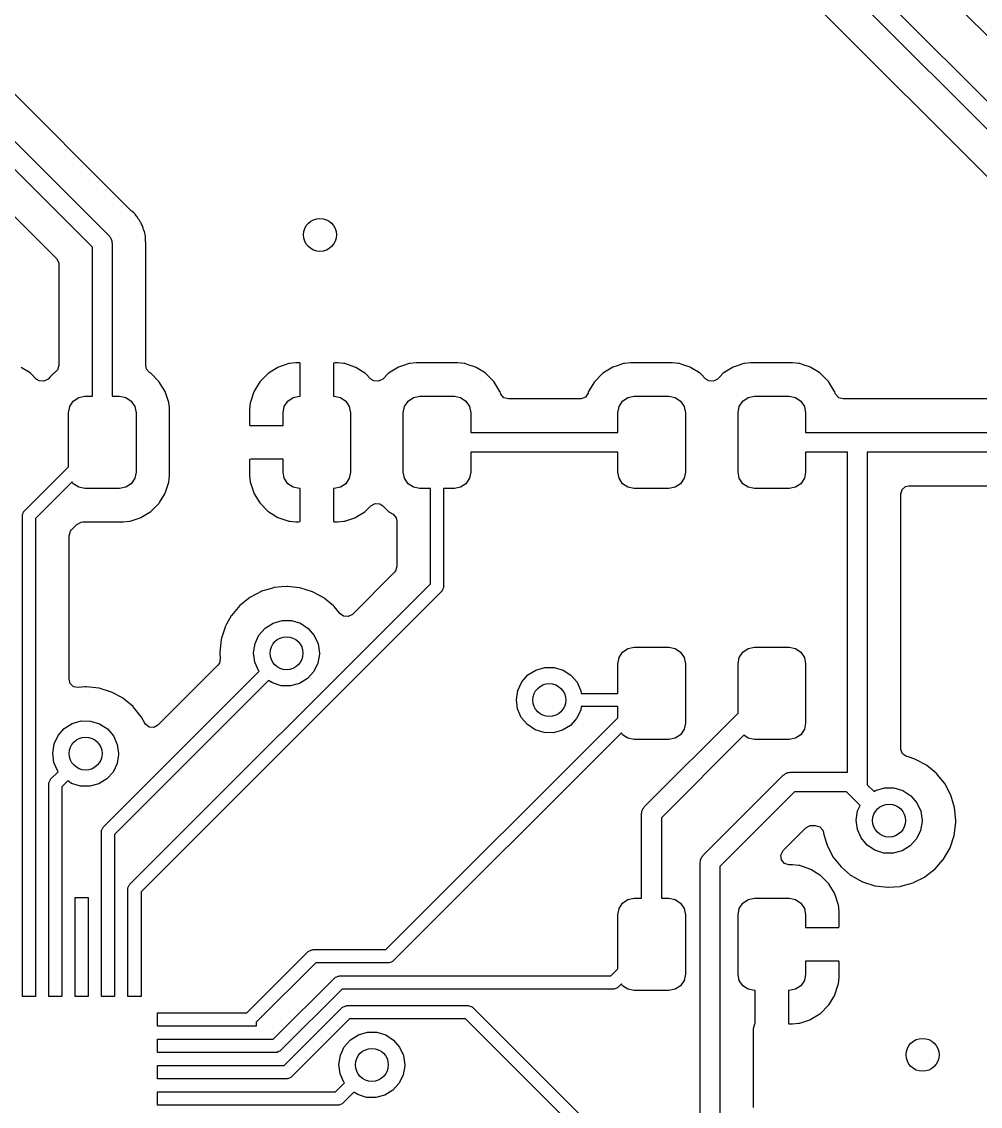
# Model space of a CAD drawing. Extents: x 87 to 209, y -135 to -60.
# Drawn here: x 165.4 to 179.95, y -94.11 to -77.64 of the extents above; entities that cross this region are included whole.
import ezdxf

# ---------------------------------------------------------------- set-up
doc = ezdxf.new("R2010")
doc.units = 0
doc.layers.add('BLACK', color=7, linetype='CONTINUOUS')

msp = doc.modelspace()

# ---------------------------------------------------------------- linework, layer by layer
at = {"layer": 'BLACK', "linetype": 'CONTINUOUS'}
for p, q in [((173.886, -72.6887), (184.408, -83.2111)), ((184.152, -83.3793), (173.63, -72.8569)), ((173.297, -73.2426), (182.698, -82.6439)), ((185.016, -82.8205), (177.389, -75.194)), ((167.062, -80.5121), (164.938, -78.3884)), ((164.52, -78.6899), (166.73, -80.8997)), ((166.472, -81.066), (164.352, -78.946)), ((164.178, -79.4914), (165.927, -81.2398)), ((167.07, -80.5201), (167.062, -80.5121)), ((167.106, -80.5495), (167.07, -80.5201)), ((167.111, -80.556), (167.106, -80.5495)), ((167.119, -80.5669), (167.111, -80.556)), ((167.131, -80.5819), (167.119, -80.5669)), ((167.148, -80.599), (167.131, -80.5819)), ((167.152, -80.6058), (167.148, -80.599)), ((167.174, -80.6426), (167.152, -80.6058)), ((167.152, -80.6058), (167.152, -80.6058)), ((167.181, -80.6525), (167.174, -80.6426)), ((167.204, -80.6841), (167.181, -80.6525)), ((167.207, -80.6915), (167.204, -80.6841)), ((167.21, -80.7001), (167.207, -80.6915)), ((167.207, -80.6915), (167.207, -80.6915)), ((167.219, -80.7179), (167.21, -80.7001)), ((167.233, -80.7422), (167.219, -80.7179)), ((167.243, -80.7768), (167.233, -80.7422)), ((167.249, -80.7974), (167.243, -80.7768)), ((167.253, -80.8087), (167.249, -80.7974)), ((167.262, -80.8315), (167.253, -80.8087)), ((167.265, -80.8388), (167.262, -80.8315)), ((167.262, -80.8315), (167.262, -80.8315)), ((166.73, -80.8997), (166.74, -80.9168)), ((166.74, -80.9168), (166.752, -80.9289)), ((166.752, -80.9289), (166.756, -80.9454)), ((166.756, -80.9454), (166.769, -80.967)), ((166.769, -80.967), (166.769, -80.9919)), ((166.769, -80.9919), (166.772, -81.0039)), ((167.266, -80.8467), (167.265, -80.8388)), ((167.267, -80.8519), (167.266, -80.8467)), ((167.266, -80.8467), (167.266, -80.8467)), ((167.271, -80.8713), (167.267, -80.8519)), ((167.28, -80.902), (167.271, -80.8713)), ((167.285, -81.0683), (167.28, -80.902)), ((166.472, -83.3284), (166.472, -81.066)), ((166.772, -81.0039), (166.772, -83.3284)), ((167.281, -81.1009), (167.282, -81.0839)), ((167.281, -82.8611), (167.281, -81.1009)), ((167.282, -81.0839), (167.283, -81.076)), ((167.282, -81.0839), (167.282, -81.0839)), ((167.283, -81.076), (167.285, -81.0683)), ((165.927, -81.2398), (165.961, -81.3021)), ((165.961, -81.3021), (165.964, -81.3289)), ((165.964, -81.3289), (165.964, -82.8612)), ((165.527, -82.9753), (165.389, -82.8901)), ((165.904, -82.9684), (165.891, -82.9761)), ((165.944, -82.9294), (165.904, -82.9684)), ((165.964, -82.8612), (165.944, -82.9294)), ((167.293, -82.9156), (167.281, -82.8611)), ((167.34, -82.9684), (167.293, -82.9156)), ((167.358, -82.9791), (167.34, -82.9684)), ((169.285, -82.8912), (169.147, -82.9765)), ((169.298, -82.885), (169.285, -82.8912)), ((169.452, -82.8335), (169.298, -82.885)), ((169.465, -82.8307), (169.452, -82.8335)), ((169.561, -82.8207), (169.465, -82.8307)), ((169.568, -82.8204), (169.561, -82.8207)), ((169.61, -82.8204), (169.568, -82.8204)), ((169.617, -82.8221), (169.61, -82.8204)), ((169.619, -82.8233), (169.617, -82.8221)), ((169.623, -82.8385), (169.619, -82.8233)), ((169.623, -83.3284), (169.623, -82.8385)), ((170.133, -82.8263), (170.131, -82.8339)), ((170.131, -82.8339), (170.131, -83.3284)), ((170.134, -82.8249), (170.133, -82.8263)), ((170.149, -82.8204), (170.134, -82.8249)), ((170.187, -82.8204), (170.149, -82.8204)), ((170.193, -82.8207), (170.187, -82.8204)), ((170.288, -82.8304), (170.193, -82.8207)), ((170.301, -82.8333), (170.288, -82.8304)), ((170.455, -82.8844), (170.301, -82.8333)), ((170.468, -82.8906), (170.455, -82.8844)), ((170.606, -82.9756), (170.468, -82.8906)), ((171.116, -82.8868), (170.965, -82.9799)), ((171.179, -82.8656), (171.116, -82.8868)), ((171.277, -82.8331), (171.179, -82.8656)), ((171.283, -82.8309), (171.277, -82.8331)), ((171.277, -82.8331), (171.277, -82.8331)), ((171.29, -82.8302), (171.283, -82.8309)), ((171.386, -82.8202), (171.29, -82.8302)), ((171.29, -82.8302), (171.29, -82.8302)), ((171.389, -82.8199), (171.386, -82.8202)), ((171.386, -82.8202), (171.386, -82.8202)), ((172.015, -82.8199), (171.389, -82.8199)), ((172.07, -82.8255), (172.015, -82.8199)), ((172.113, -82.8299), (172.07, -82.8255)), ((172.119, -82.8306), (172.113, -82.8299)), ((172.113, -82.8299), (172.113, -82.8299)), ((172.126, -82.8328), (172.119, -82.8306)), ((172.176, -82.8494), (172.126, -82.8328)), ((172.126, -82.8328), (172.126, -82.8328)), ((172.287, -82.8863), (172.176, -82.8494)), ((172.294, -82.8901), (172.287, -82.8863)), ((172.432, -82.9753), (172.294, -82.8901)), ((172.294, -82.8901), (172.294, -82.8901)), ((174.371, -82.8868), (174.22, -82.9799)), ((174.434, -82.8656), (174.371, -82.8868)), ((174.532, -82.8331), (174.434, -82.8656)), ((174.538, -82.8309), (174.532, -82.8331)), ((174.532, -82.8331), (174.532, -82.8331)), ((174.545, -82.8302), (174.538, -82.8309)), ((174.641, -82.8202), (174.545, -82.8302)), ((174.545, -82.8302), (174.545, -82.8302)), ((174.644, -82.8199), (174.641, -82.8202)), ((174.641, -82.8202), (174.641, -82.8202)), ((175.27, -82.8199), (174.644, -82.8199)), ((175.325, -82.8255), (175.27, -82.8199)), ((175.368, -82.8299), (175.325, -82.8255)), ((175.374, -82.8306), (175.368, -82.8299)), ((175.368, -82.8299), (175.368, -82.8299)), ((175.381, -82.8328), (175.374, -82.8306)), ((175.431, -82.8494), (175.381, -82.8328)), ((175.381, -82.8328), (175.381, -82.8328)), ((175.542, -82.8863), (175.431, -82.8494)), ((175.549, -82.8901), (175.542, -82.8863)), ((175.687, -82.9753), (175.549, -82.8901)), ((175.549, -82.8901), (175.549, -82.8901)), ((176.196, -82.8868), (176.045, -82.9799)), ((176.259, -82.8656), (176.196, -82.8868)), ((176.357, -82.8331), (176.259, -82.8656)), ((176.363, -82.8309), (176.357, -82.8331)), ((176.357, -82.8331), (176.357, -82.8331)), ((176.37, -82.8302), (176.363, -82.8309)), ((176.466, -82.8202), (176.37, -82.8302)), ((176.37, -82.8302), (176.37, -82.8302)), ((176.469, -82.8199), (176.466, -82.8202)), ((176.466, -82.8202), (176.466, -82.8202)), ((177.095, -82.8199), (176.469, -82.8199)), ((177.15, -82.8255), (177.095, -82.8199)), ((177.193, -82.8299), (177.15, -82.8255)), ((177.199, -82.8306), (177.193, -82.8299)), ((177.193, -82.8299), (177.193, -82.8299)), ((177.206, -82.8328), (177.199, -82.8306)), ((177.256, -82.8494), (177.206, -82.8328)), ((177.206, -82.8328), (177.206, -82.8328)), ((177.367, -82.8863), (177.256, -82.8494)), ((177.374, -82.8901), (177.367, -82.8863)), ((177.512, -82.9753), (177.374, -82.8901)), ((177.374, -82.8901), (177.374, -82.8901)), ((165.533, -82.9791), (165.527, -82.9753)), ((165.538, -82.9843), (165.533, -82.9791)), ((165.621, -83.0667), (165.538, -82.9843)), ((165.666, -83.0956), (165.621, -83.0667)), ((165.737, -83.1006), (165.666, -83.0956)), ((165.799, -83.0665), (165.737, -83.1006)), ((165.831, -83.0347), (165.799, -83.0665)), ((165.885, -82.9799), (165.831, -83.0347)), ((165.891, -82.9761), (165.885, -82.9799)), ((165.891, -82.9761), (165.891, -82.9761)), ((167.483, -83.1041), (167.358, -82.9791)), ((167.576, -83.2545), (167.483, -83.1041)), ((169.012, -83.1116), (168.927, -83.2496)), ((169.021, -83.1002), (169.012, -83.1116)), ((169.135, -82.9855), (169.021, -83.1002)), ((169.147, -82.9765), (169.135, -82.9855)), ((170.618, -82.9847), (170.606, -82.9756)), ((170.7, -83.067), (170.618, -82.9847)), ((170.745, -83.0959), (170.7, -83.067)), ((170.816, -83.1009), (170.745, -83.0959)), ((170.878, -83.0669), (170.816, -83.1009)), ((170.96, -82.9851), (170.878, -83.0669)), ((170.965, -82.9799), (170.96, -82.9851)), ((172.438, -82.9791), (172.432, -82.9753)), ((172.563, -83.1041), (172.438, -82.9791)), ((172.656, -83.2545), (172.563, -83.1041)), ((174.091, -83.1113), (174.008, -83.2466)), ((174.095, -83.1051), (174.091, -83.1113)), ((174.091, -83.1113), (174.091, -83.1113)), ((174.22, -82.9799), (174.095, -83.1051)), ((175.693, -82.9791), (175.687, -82.9753)), ((175.698, -82.9843), (175.693, -82.9791)), ((175.781, -83.0667), (175.698, -82.9843)), ((175.826, -83.0956), (175.781, -83.0667)), ((175.897, -83.1006), (175.826, -83.0956)), ((175.959, -83.0665), (175.897, -83.1006)), ((175.991, -83.0347), (175.959, -83.0665)), ((176.045, -82.9799), (175.991, -83.0347)), ((177.518, -82.9791), (177.512, -82.9753)), ((177.643, -83.1041), (177.518, -82.9791)), ((177.736, -83.2545), (177.643, -83.1041)), ((167.582, -83.2717), (167.576, -83.2545)), ((167.627, -83.4055), (167.582, -83.2717)), ((168.921, -83.2628), (168.869, -83.4171)), ((168.927, -83.2496), (168.921, -83.2628)), ((172.658, -83.2614), (172.656, -83.2545)), ((172.666, -83.2838), (172.658, -83.2614)), ((172.658, -83.2614), (172.658, -83.2614)), ((172.671, -83.2962), (172.666, -83.2838)), ((172.717, -83.3499), (172.671, -83.2962)), ((173.993, -83.2836), (173.953, -83.3419)), ((173.997, -83.2726), (173.993, -83.2836)), ((174.002, -83.2557), (173.997, -83.2726)), ((174.008, -83.2466), (174.002, -83.2557)), ((177.738, -83.2614), (177.736, -83.2545)), ((177.746, -83.2838), (177.738, -83.2614)), ((177.738, -83.2614), (177.738, -83.2614)), ((177.751, -83.2962), (177.746, -83.2838)), ((177.797, -83.3499), (177.751, -83.2962)), ((166.129, -83.4827), (166.183, -83.4016)), ((166.183, -83.4016), (166.264, -83.3474)), ((166.264, -83.3474), (166.36, -83.3284)), ((166.36, -83.3284), (166.472, -83.3284)), ((166.772, -83.3284), (166.885, -83.3284)), ((166.885, -83.3284), (166.98, -83.3474)), ((166.98, -83.3474), (167.061, -83.4016)), ((167.061, -83.4016), (167.116, -83.4827)), ((167.632, -83.4222), (167.627, -83.4055)), ((167.633, -83.4291), (167.632, -83.4222)), ((167.64, -83.4998), (167.633, -83.4291)), ((167.633, -83.4291), (167.633, -83.4291)), ((168.867, -83.4305), (168.857, -83.5248)), ((168.869, -83.4171), (168.867, -83.4305)), ((169.384, -83.4827), (169.438, -83.4016)), ((169.438, -83.4016), (169.519, -83.3474)), ((169.519, -83.3474), (169.615, -83.3284)), ((169.615, -83.3284), (169.623, -83.3284)), ((170.131, -83.3284), (170.14, -83.3284)), ((170.14, -83.3284), (170.235, -83.3474)), ((170.235, -83.3474), (170.316, -83.4016)), ((170.316, -83.4016), (170.371, -83.4827)), ((171.209, -83.4827), (171.263, -83.4016)), ((171.263, -83.4016), (171.344, -83.3474)), ((171.344, -83.3474), (171.44, -83.3284)), ((171.44, -83.3284), (171.965, -83.3284)), ((171.965, -83.3284), (172.06, -83.3474)), ((172.06, -83.3474), (172.141, -83.4016)), ((172.141, -83.4016), (172.196, -83.4827)), ((172.785, -83.3699), (172.717, -83.3499)), ((173.874, -83.3699), (172.785, -83.3699)), ((173.887, -83.3692), (173.874, -83.3699)), ((173.953, -83.3419), (173.887, -83.3692)), ((174.464, -83.4827), (174.518, -83.4016)), ((174.518, -83.4016), (174.599, -83.3474)), ((174.599, -83.3474), (174.695, -83.3284)), ((174.695, -83.3284), (175.22, -83.3284)), ((175.22, -83.3284), (175.315, -83.3474)), ((175.315, -83.3474), (175.396, -83.4016)), ((175.396, -83.4016), (175.451, -83.4827)), ((176.289, -83.4827), (176.343, -83.4016)), ((176.343, -83.4016), (176.424, -83.3474)), ((176.424, -83.3474), (176.52, -83.3284)), ((176.52, -83.3284), (177.045, -83.3284)), ((177.045, -83.3284), (177.14, -83.3474)), ((177.14, -83.3474), (177.221, -83.4016)), ((177.221, -83.4016), (177.276, -83.4827)), ((177.865, -83.3699), (177.797, -83.3499)), ((178.055, -83.3699), (177.865, -83.3699)), ((178.063, -83.3697), (178.055, -83.3699)), ((178.121, -83.366), (178.063, -83.3697)), ((178.129, -83.3675), (178.121, -83.366)), ((178.13, -83.3677), (178.129, -83.3675)), ((178.129, -83.3675), (178.129, -83.3675)), ((178.154, -83.3699), (178.13, -83.3677)), ((180.224, -83.3699), (178.154, -83.3699)), ((166.11, -83.5784), (166.129, -83.4827)), ((166.11, -84.3995), (166.11, -83.5784)), ((167.116, -83.4827), (167.135, -83.5784)), ((167.135, -83.5784), (167.135, -84.4784)), ((167.643, -83.528), (167.64, -83.4998)), ((167.643, -84.5288), (167.643, -83.528)), ((168.857, -83.5248), (168.857, -83.5313)), ((168.857, -83.5313), (168.857, -83.7563)), ((169.365, -83.5784), (169.384, -83.4827)), ((169.365, -83.7744), (169.365, -83.5784)), ((170.371, -83.4827), (170.39, -83.5784)), ((170.39, -83.5784), (170.39, -84.4784)), ((171.19, -83.5784), (171.209, -83.4827)), ((171.19, -84.4784), (171.19, -83.5784)), ((172.196, -83.4827), (172.215, -83.5784)), ((172.215, -83.5784), (172.215, -83.8784)), ((174.445, -83.5784), (174.464, -83.4827)), ((174.445, -83.8784), (174.445, -83.5784)), ((175.451, -83.4827), (175.47, -83.5784)), ((175.47, -83.5784), (175.47, -84.4784)), ((176.27, -83.5784), (176.289, -83.4827)), ((176.27, -84.4784), (176.27, -83.5784)), ((177.276, -83.4827), (177.295, -83.5784)), ((177.295, -83.5784), (177.295, -83.8784)), ((168.857, -83.7563), (168.861, -83.7715)), ((168.861, -83.7715), (168.862, -83.7727)), ((168.862, -83.7727), (168.87, -83.7744)), ((168.87, -83.7744), (169.365, -83.7744)), ((172.215, -83.8784), (174.445, -83.8784)), ((177.295, -83.8784), (180.795, -83.8784)), ((168.858, -84.2883), (168.857, -84.2959)), ((168.859, -84.2869), (168.858, -84.2883)), ((168.875, -84.2824), (168.859, -84.2869)), ((169.365, -84.2824), (168.875, -84.2824)), ((169.365, -84.4784), (169.365, -84.2824)), ((174.445, -84.1784), (172.215, -84.1784)), ((172.215, -84.1784), (172.215, -84.4784)), ((174.445, -84.4784), (174.445, -84.1784)), ((177.929, -84.1784), (177.295, -84.1784)), ((177.295, -84.1784), (177.295, -84.4784)), ((177.929, -89.0346), (177.929, -84.1784)), ((180.795, -84.1784), (178.229, -84.1784)), ((178.229, -84.1784), (178.229, -89.2241)), ((165.439, -85.0702), (166.11, -84.3995)), ((168.857, -84.2959), (168.857, -84.5255)), ((167.116, -84.5741), (167.061, -84.6552)), ((167.135, -84.4784), (167.116, -84.5741)), ((167.632, -84.6333), (167.643, -84.5288)), ((168.857, -84.5255), (168.857, -84.532)), ((168.857, -84.532), (168.867, -84.6276)), ((169.384, -84.5741), (169.365, -84.4784)), ((169.438, -84.6552), (169.384, -84.5741)), ((170.371, -84.5741), (170.316, -84.6552)), ((170.39, -84.4784), (170.371, -84.5741)), ((171.209, -84.5741), (171.19, -84.4784)), ((171.263, -84.6552), (171.209, -84.5741)), ((172.196, -84.5741), (172.141, -84.6552)), ((172.215, -84.4784), (172.196, -84.5741)), ((174.464, -84.5741), (174.445, -84.4784)), ((174.518, -84.6552), (174.464, -84.5741)), ((175.451, -84.5741), (175.396, -84.6552)), ((175.47, -84.4784), (175.451, -84.5741)), ((176.289, -84.5741), (176.27, -84.4784)), ((176.343, -84.6552), (176.289, -84.5741)), ((177.276, -84.5741), (177.221, -84.6552)), ((177.295, -84.4784), (177.276, -84.5741)), ((166.164, -84.6276), (165.61, -85.1823)), ((166.183, -84.6552), (166.164, -84.6276)), ((166.264, -84.7094), (166.183, -84.6552)), ((166.36, -84.7284), (166.264, -84.7094)), ((166.885, -84.7284), (166.36, -84.7284)), ((166.98, -84.7094), (166.885, -84.7284)), ((167.061, -84.6552), (166.98, -84.7094)), ((167.577, -84.8011), (167.632, -84.6333)), ((168.867, -84.6276), (168.87, -84.641)), ((168.87, -84.641), (168.921, -84.7952)), ((169.519, -84.7094), (169.438, -84.6552)), ((169.615, -84.7284), (169.519, -84.7094)), ((169.623, -84.7284), (169.615, -84.7284)), ((169.623, -85.2229), (169.623, -84.7284)), ((170.14, -84.7284), (170.131, -84.7284)), ((170.131, -84.7284), (170.131, -85.2183)), ((170.235, -84.7094), (170.14, -84.7284)), ((170.316, -84.6552), (170.235, -84.7094)), ((171.344, -84.7094), (171.263, -84.6552)), ((171.44, -84.7284), (171.344, -84.7094)), ((171.602, -84.7284), (171.44, -84.7284)), ((171.602, -86.1733), (171.602, -84.7284)), ((171.965, -84.7284), (171.802, -84.7284)), ((171.802, -84.7284), (171.802, -86.2147)), ((172.06, -84.7094), (171.965, -84.7284)), ((172.141, -84.6552), (172.06, -84.7094)), ((174.599, -84.7094), (174.518, -84.6552)), ((174.695, -84.7284), (174.599, -84.7094)), ((175.22, -84.7284), (174.695, -84.7284)), ((175.315, -84.7094), (175.22, -84.7284)), ((175.396, -84.6552), (175.315, -84.7094)), ((176.424, -84.7094), (176.343, -84.6552)), ((176.52, -84.7284), (176.424, -84.7094)), ((177.045, -84.7284), (176.52, -84.7284)), ((177.14, -84.7094), (177.045, -84.7284)), ((177.221, -84.6552), (177.14, -84.7094)), ((178.738, -84.8129), (178.758, -84.7448)), ((178.758, -84.7448), (178.812, -84.6983)), ((178.812, -84.6983), (178.864, -84.6869)), ((178.864, -84.6869), (180.224, -84.6869)), ((167.484, -84.9517), (167.49, -84.9414)), ((167.49, -84.9414), (167.573, -84.8074)), ((167.573, -84.8074), (167.577, -84.8011)), ((167.573, -84.8074), (167.573, -84.8074)), ((168.921, -84.7952), (168.927, -84.8084)), ((168.927, -84.8084), (169.013, -84.9462)), ((169.013, -84.9462), (169.022, -84.9576)), ((178.738, -88.6746), (178.738, -84.8129)), ((165.411, -85.1253), (165.421, -85.1044)), ((165.421, -85.1044), (165.429, -85.0821)), ((165.429, -85.0821), (165.435, -85.0774)), ((165.435, -85.0774), (165.439, -85.0702)), ((167.209, -85.17), (167.359, -85.0769)), ((167.359, -85.0769), (167.394, -85.0416)), ((167.394, -85.0416), (167.479, -84.9569)), ((167.479, -84.9569), (167.484, -84.9517)), ((169.022, -84.9576), (169.136, -85.0721)), ((169.136, -85.0721), (169.148, -85.0812)), ((169.148, -85.0812), (169.286, -85.1662)), ((170.47, -85.1656), (170.607, -85.0803)), ((170.607, -85.0803), (170.619, -85.0713)), ((170.619, -85.0713), (170.7, -84.9899)), ((170.7, -84.9899), (170.762, -84.9559)), ((170.762, -84.9559), (170.833, -84.9609)), ((170.833, -84.9609), (170.878, -84.9898)), ((170.878, -84.9898), (170.961, -85.0725)), ((170.961, -85.0725), (170.961, -85.0725)), ((170.961, -85.0725), (170.966, -85.0777)), ((170.966, -85.0777), (170.973, -85.0815)), ((170.973, -85.0815), (170.973, -85.0815)), ((170.973, -85.0815), (171.034, -85.1193)), ((165.41, -85.1409), (165.412, -85.1332)), ((165.41, -92.4384), (165.41, -85.1409)), ((165.412, -85.1332), (165.411, -85.1253)), ((165.61, -85.1823), (165.61, -92.4384)), ((166.155, -85.356), (166.237, -85.2738)), ((166.237, -85.2738), (166.3, -85.2398)), ((166.3, -85.2398), (166.326, -85.2369)), ((166.326, -85.2369), (166.935, -85.2369)), ((166.935, -85.2369), (166.938, -85.2366)), ((166.938, -85.2366), (167.034, -85.2266)), ((166.938, -85.2366), (166.938, -85.2366)), ((167.034, -85.2266), (167.041, -85.2259)), ((167.034, -85.2266), (167.034, -85.2266)), ((167.041, -85.2259), (167.047, -85.2237)), ((167.047, -85.2237), (167.198, -85.1735)), ((167.047, -85.2237), (167.047, -85.2237)), ((167.198, -85.1735), (167.209, -85.17)), ((169.286, -85.1662), (169.299, -85.1724)), ((169.299, -85.1724), (169.453, -85.2235)), ((169.453, -85.2235), (169.467, -85.2264)), ((169.467, -85.2264), (169.561, -85.2361)), ((169.561, -85.2361), (169.567, -85.2364)), ((169.567, -85.2364), (169.605, -85.2364)), ((169.605, -85.2364), (169.62, -85.2319)), ((169.62, -85.2319), (169.621, -85.2305)), ((169.621, -85.2305), (169.623, -85.2229)), ((170.131, -85.2183), (170.136, -85.2335)), ((170.136, -85.2335), (170.137, -85.2347)), ((170.137, -85.2347), (170.145, -85.2364)), ((170.145, -85.2364), (170.187, -85.2364)), ((170.187, -85.2364), (170.193, -85.2361)), ((170.193, -85.2361), (170.289, -85.2261)), ((170.289, -85.2261), (170.302, -85.2233)), ((170.302, -85.2233), (170.456, -85.1718)), ((170.456, -85.1718), (170.47, -85.1656)), ((171.034, -85.1193), (171.081, -85.172)), ((171.081, -85.172), (171.094, -85.2265)), ((171.094, -85.2265), (171.094, -85.9105)), ((166.118, -85.4451), (166.138, -85.377)), ((166.138, -85.377), (166.155, -85.356)), ((166.118, -87.625), (166.118, -85.4451)), ((171.094, -85.9105), (171.074, -85.9786)), ((171.057, -85.9996), (170.417, -86.6389)), ((171.074, -85.9786), (171.057, -85.9996)), ((167.039, -90.7365), (171.602, -86.1733)), ((169.156, -86.2546), (169.038, -86.2892)), ((169.222, -86.2351), (169.156, -86.2546)), ((169.228, -86.2334), (169.222, -86.2351)), ((169.222, -86.2351), (169.222, -86.2351)), ((169.234, -86.2328), (169.228, -86.2334)), ((169.343, -86.2229), (169.234, -86.2328)), ((169.234, -86.2328), (169.234, -86.2328)), ((169.425, -86.2154), (169.343, -86.2229)), ((169.431, -86.2161), (169.425, -86.2154)), ((169.616, -86.2355), (169.431, -86.2161)), ((169.431, -86.2161), (169.431, -86.2161)), ((169.622, -86.2361), (169.616, -86.2355)), ((169.616, -86.2355), (169.616, -86.2355)), ((169.811, -86.2946), (169.622, -86.2361)), ((171.79, -86.2512), (171.783, -86.2735)), ((171.801, -86.2303), (171.79, -86.2512)), ((171.802, -86.2147), (171.8, -86.2224)), ((171.8, -86.2224), (171.801, -86.2303)), ((171.773, -86.2854), (167.21, -90.8486)), ((168.863, -86.3808), (168.709, -86.5048)), ((168.959, -86.3307), (168.863, -86.3808)), ((169.033, -86.2921), (168.959, -86.3307)), ((169.038, -86.2892), (169.033, -86.2921)), ((169.033, -86.2921), (169.033, -86.2921)), ((169.985, -86.3887), (169.811, -86.2946)), ((169.989, -86.3926), (169.985, -86.3887)), ((170.131, -86.5095), (169.989, -86.3926)), ((169.989, -86.3926), (169.989, -86.3926)), ((171.776, -86.2782), (171.773, -86.2854)), ((171.783, -86.2735), (171.776, -86.2782)), ((168.709, -86.5048), (168.582, -86.6563)), ((170.137, -86.5147), (170.131, -86.5095)), ((170.141, -86.5195), (170.137, -86.5147)), ((170.231, -86.6294), (170.141, -86.5195)), ((170.141, -86.5195), (170.141, -86.5195)), ((168.579, -86.6617), (168.508, -86.7899)), ((168.582, -86.6563), (168.579, -86.6617)), ((168.579, -86.6617), (168.579, -86.6617)), ((169.214, -86.7724), (169.35, -86.7334)), ((169.35, -86.7334), (169.492, -86.7343)), ((169.492, -86.7343), (169.628, -86.7749)), ((170.284, -86.6679), (170.231, -86.6294)), ((170.355, -86.6729), (170.284, -86.6679)), ((170.417, -86.6389), (170.355, -86.6729)), ((168.485, -86.8355), (168.432, -87.0007)), ((168.487, -86.8296), (168.485, -86.8355)), ((168.485, -86.8355), (168.485, -86.8355)), ((168.508, -86.7899), (168.487, -86.8296)), ((169, -86.9543), (169.094, -86.848)), ((169.094, -86.848), (169.214, -86.7724)), ((169.628, -86.7749), (169.747, -86.852)), ((169.747, -86.852), (169.839, -86.9594)), ((168.427, -87.0181), (168.405, -87.2147)), ((168.432, -87.0007), (168.427, -87.0181)), ((168.918, -87.2227), (168.94, -87.0826)), ((168.94, -87.0826), (169, -86.9543)), ((169.839, -86.9594), (169.898, -87.0885)), ((169.898, -87.0885), (169.918, -87.2288)), ((168.405, -87.2147), (168.405, -87.2208)), ((168.405, -87.2208), (168.413, -87.3103)), ((168.936, -87.3633), (168.918, -87.2227)), ((169.918, -87.241), (169.894, -87.3808)), ((169.918, -87.2288), (169.918, -87.241)), ((174.464, -87.2927), (174.518, -87.2116)), ((174.518, -87.2116), (174.599, -87.1574)), ((174.599, -87.1574), (174.695, -87.1384)), ((174.695, -87.1384), (175.22, -87.1384)), ((175.22, -87.1384), (175.315, -87.1574)), ((175.315, -87.1574), (175.396, -87.2116)), ((175.396, -87.2116), (175.451, -87.2927)), ((176.289, -87.2927), (176.343, -87.2116)), ((176.343, -87.2116), (176.424, -87.1574)), ((176.424, -87.1574), (176.52, -87.1384)), ((176.52, -87.1384), (177.045, -87.1384)), ((177.045, -87.1384), (177.14, -87.1574)), ((177.14, -87.1574), (177.221, -87.2116)), ((177.221, -87.2116), (177.276, -87.2927)), ((168.376, -87.41), (167.466, -88.3198)), ((168.399, -87.3799), (168.376, -87.41)), ((168.413, -87.3103), (168.399, -87.3799)), ((168.994, -87.493), (168.936, -87.3633)), ((169.894, -87.3808), (169.833, -87.5084)), ((174.445, -87.3884), (174.464, -87.2927)), ((174.445, -87.84), (174.445, -87.3884)), ((175.451, -87.2927), (175.47, -87.3884)), ((175.47, -87.3884), (175.47, -88.2884)), ((176.27, -87.3884), (176.289, -87.2927)), ((176.27, -88.1388), (176.27, -87.3884)), ((177.276, -87.2927), (177.295, -87.3884)), ((177.295, -87.3884), (177.295, -88.2884)), ((166.639, -89.8665), (169.002, -87.5033)), ((169.002, -87.5033), (168.994, -87.493)), ((169.833, -87.5084), (169.737, -87.6135)), ((172.988, -87.6655), (173.082, -87.5592)), ((173.082, -87.5592), (173.202, -87.4836)), ((173.202, -87.4836), (173.338, -87.4446)), ((173.338, -87.4446), (173.48, -87.4455)), ((173.48, -87.4455), (173.616, -87.4861)), ((173.616, -87.4861), (173.734, -87.5632)), ((173.734, -87.5632), (173.827, -87.6706)), ((166.135, -87.6875), (166.118, -87.625)), ((166.186, -87.7368), (166.135, -87.6875)), ((166.256, -87.7505), (166.186, -87.7368)), ((166.357, -87.7413), (166.256, -87.7505)), ((166.377, -87.7394), (166.357, -87.7413)), ((166.383, -87.7401), (166.377, -87.7394)), ((166.568, -87.7595), (166.383, -87.7401)), ((166.383, -87.7401), (166.383, -87.7401)), ((169.146, -87.6423), (166.81, -89.9786)), ((169.203, -87.6801), (169.146, -87.6423)), ((169.338, -87.7224), (169.203, -87.6801)), ((169.48, -87.725), (169.338, -87.7224)), ((169.617, -87.6877), (169.48, -87.725)), ((169.737, -87.6135), (169.617, -87.6877)), ((172.928, -87.7938), (172.988, -87.6655)), ((173.827, -87.6706), (173.886, -87.7997)), ((166.574, -87.7601), (166.568, -87.7595)), ((166.568, -87.7595), (166.568, -87.7595)), ((166.763, -87.8186), (166.574, -87.7601)), ((166.937, -87.9127), (166.763, -87.8186)), ((166.941, -87.9166), (166.937, -87.9127)), ((172.906, -87.9339), (172.928, -87.7938)), ((173.886, -87.7997), (173.891, -87.84)), ((173.891, -87.84), (174.445, -87.84)), ((167.035, -87.994), (166.941, -87.9166)), ((166.941, -87.9166), (166.941, -87.9166)), ((167.089, -88.0387), (167.035, -87.994)), ((167.093, -88.0435), (167.089, -88.0387)), ((167.138, -88.0983), (167.093, -88.0435)), ((167.093, -88.0435), (167.093, -88.0435)), ((172.924, -88.0745), (172.906, -87.9339)), ((172.981, -88.2042), (172.924, -88.0745)), ((173.891, -88.04), (173.882, -88.092)), ((174.445, -88.04), (173.891, -88.04)), ((174.445, -88.2095), (174.445, -88.04)), ((167.214, -88.192), (167.138, -88.0983)), ((167.217, -88.1974), (167.214, -88.192)), ((167.266, -88.2899), (167.217, -88.1974)), ((167.217, -88.1974), (167.217, -88.1974)), ((170.926, -91.7279), (174.445, -88.2095)), ((173.073, -88.3127), (172.981, -88.2042)), ((173.82, -88.2196), (173.725, -88.3247)), ((173.882, -88.092), (173.82, -88.2196)), ((174.851, -89.5573), (176.27, -88.1388)), ((165.952, -88.4783), (166.046, -88.372)), ((166.046, -88.372), (166.166, -88.2964)), ((166.166, -88.2964), (166.302, -88.2574)), ((166.302, -88.2574), (166.444, -88.2583)), ((166.444, -88.2583), (166.58, -88.2989)), ((166.58, -88.2989), (166.699, -88.376)), ((166.699, -88.376), (166.791, -88.4834)), ((167.276, -88.3062), (167.266, -88.2899)), ((167.333, -88.3488), (167.276, -88.3062)), ((167.404, -88.3538), (167.333, -88.3488)), ((167.466, -88.3198), (167.404, -88.3538)), ((173.191, -88.3913), (173.073, -88.3127)), ((173.326, -88.4336), (173.191, -88.3913)), ((173.604, -88.3989), (173.468, -88.4362)), ((173.725, -88.3247), (173.604, -88.3989)), ((175.451, -88.3841), (175.396, -88.4652)), ((175.47, -88.2884), (175.451, -88.3841)), ((177.276, -88.3841), (177.221, -88.4652)), ((177.295, -88.2884), (177.276, -88.3841)), ((165.892, -88.6066), (165.952, -88.4783)), ((166.791, -88.4834), (166.85, -88.6125)), ((174.499, -88.4376), (171.038, -91.8986)), ((173.468, -88.4362), (173.326, -88.4336)), ((174.518, -88.4652), (174.499, -88.4376)), ((174.599, -88.5194), (174.518, -88.4652)), ((174.695, -88.5384), (174.599, -88.5194)), ((175.22, -88.5384), (174.695, -88.5384)), ((176.358, -88.475), (175.107, -89.7255)), ((175.315, -88.5194), (175.22, -88.5384)), ((175.396, -88.4652), (175.315, -88.5194)), ((176.424, -88.5194), (176.358, -88.475)), ((176.52, -88.5384), (176.424, -88.5194)), ((177.045, -88.5384), (176.52, -88.5384)), ((177.14, -88.5194), (177.045, -88.5384)), ((177.221, -88.4652), (177.14, -88.5194)), ((165.87, -88.7467), (165.892, -88.6066)), ((166.85, -88.6125), (166.87, -88.7528)), ((178.739, -88.6907), (178.738, -88.6746)), ((178.767, -88.7557), (178.739, -88.6907)), ((165.888, -88.8873), (165.87, -88.7467)), ((165.946, -89.017), (165.888, -88.8873)), ((166.87, -88.765), (166.846, -88.9048)), ((166.87, -88.7528), (166.87, -88.765)), ((178.827, -88.795), (178.767, -88.7557)), ((178.85, -88.8022), (178.827, -88.795)), ((178.955, -88.8346), (178.85, -88.8022)), ((179.129, -88.9287), (178.955, -88.8346)), ((165.839, -89.1425), (165.954, -89.0273)), ((165.954, -89.0273), (165.946, -89.017)), ((166.785, -89.0324), (166.689, -89.1375)), ((166.846, -88.9048), (166.785, -89.0324)), ((176.974, -89.0687), (176.988, -89.0547)), ((176.988, -89.0547), (177.007, -89.0496)), ((177.007, -89.0496), (177.025, -89.0397)), ((177.025, -89.0397), (177.044, -89.0397)), ((177.044, -89.0397), (177.063, -89.0346)), ((177.063, -89.0346), (177.929, -89.0346)), ((179.133, -88.9326), (179.129, -88.9287)), ((179.276, -89.0508), (179.133, -88.9326)), ((179.133, -88.9326), (179.133, -88.9326)), ((179.281, -89.0547), (179.276, -89.0508)), ((179.285, -89.0595), (179.281, -89.0547)), ((179.322, -89.1045), (179.285, -89.0595)), ((179.285, -89.0595), (179.285, -89.0595)), ((165.81, -89.2132), (165.812, -89.2055)), ((165.81, -92.4384), (165.81, -89.2132)), ((165.811, -89.1976), (165.821, -89.1767)), ((165.812, -89.2055), (165.811, -89.1976)), ((165.821, -89.1767), (165.829, -89.1544)), ((165.829, -89.1544), (165.835, -89.1497)), ((165.835, -89.1497), (165.839, -89.1425)), ((166.098, -89.1663), (166.01, -89.2546)), ((166.155, -89.2041), (166.098, -89.1663)), ((166.29, -89.2464), (166.155, -89.2041)), ((166.569, -89.2117), (166.432, -89.249)), ((166.689, -89.1375), (166.569, -89.2117)), ((175.738, -90.2977), (176.957, -89.0785)), ((176.957, -89.0785), (176.974, -89.0687)), ((178.229, -89.2241), (178.333, -89.3279)), ((179.406, -89.208), (179.322, -89.1045)), ((179.499, -89.3826), (179.406, -89.208)), ((166.01, -89.2546), (166.01, -92.4384)), ((166.432, -89.249), (166.29, -89.2464)), ((177.126, -89.3346), (175.994, -90.4659)), ((177.916, -89.3346), (177.126, -89.3346)), ((178.122, -89.5411), (177.916, -89.3346)), ((178.333, -89.3279), (178.358, -89.3124)), ((178.358, -89.3124), (178.494, -89.2734)), ((178.494, -89.2734), (178.636, -89.2743)), ((178.636, -89.2743), (178.772, -89.3149)), ((178.772, -89.3149), (178.891, -89.392)), ((178.891, -89.392), (178.983, -89.4994)), ((179.556, -89.572), (179.499, -89.3826)), ((174.841, -89.5744), (174.851, -89.5573)), ((178.084, -89.6226), (178.122, -89.5411)), ((178.983, -89.4994), (179.042, -89.6285)), ((174.807, -89.6634), (174.812, -89.6443)), ((174.807, -90.9484), (174.807, -89.6634)), ((174.812, -89.6246), (174.822, -89.6075)), ((174.812, -89.6443), (174.812, -89.6246)), ((174.822, -89.6075), (174.827, -89.5884)), ((174.827, -89.5884), (174.841, -89.5744)), ((178.062, -89.7627), (178.084, -89.6226)), ((179.042, -89.6285), (179.062, -89.7688)), ((179.575, -89.7688), (179.556, -89.572)), ((166.621, -89.9007), (166.629, -89.8784)), ((166.629, -89.8784), (166.635, -89.8737)), ((166.635, -89.8737), (166.639, -89.8665)), ((175.107, -89.7255), (175.107, -90.9484)), ((176.954, -90.2253), (177.299, -89.88)), ((177.299, -89.88), (177.362, -89.846)), ((177.362, -89.846), (177.388, -89.8431)), ((177.388, -89.8431), (177.441, -89.8431)), ((177.441, -89.8431), (177.509, -89.8631)), ((177.509, -89.8631), (177.556, -89.9168)), ((178.08, -89.9033), (178.062, -89.7627)), ((179.062, -89.781), (179.038, -89.9208)), ((179.062, -89.7688), (179.062, -89.781)), ((179.55, -89.9933), (179.575, -89.7971)), ((179.575, -89.7971), (179.575, -89.7688)), ((166.61, -89.9372), (166.612, -89.9295)), ((166.61, -92.4384), (166.61, -89.9372)), ((166.611, -89.9216), (166.621, -89.9007)), ((166.612, -89.9295), (166.611, -89.9216)), ((166.81, -89.9786), (166.81, -92.4384)), ((177.556, -89.9168), (177.565, -89.946)), ((177.565, -89.946), (177.565, -89.9517)), ((177.565, -89.9517), (177.567, -89.9577)), ((177.567, -89.9577), (177.602, -90.0795)), ((178.138, -90.033), (178.08, -89.9033)), ((178.229, -90.1415), (178.138, -90.033)), ((178.977, -90.0484), (178.881, -90.1535)), ((179.038, -89.9208), (178.977, -90.0484)), ((179.488, -90.181), (179.55, -89.9933)), ((177.602, -90.0795), (177.62, -90.1418)), ((177.62, -90.1418), (177.71, -90.3178)), ((178.347, -90.2201), (178.229, -90.1415)), ((178.881, -90.1535), (178.761, -90.2277)), ((179.39, -90.3529), (179.488, -90.181)), ((175.699, -90.365), (175.709, -90.3479)), ((175.699, -90.3847), (175.699, -90.365)), ((175.709, -90.3479), (175.714, -90.3288)), ((175.714, -90.3288), (175.728, -90.3148)), ((175.728, -90.3148), (175.738, -90.2977)), ((176.918, -90.2965), (176.948, -90.2319)), ((176.928, -90.3667), (176.918, -90.2965)), ((176.975, -90.4204), (176.928, -90.3667)), ((176.948, -90.2319), (176.954, -90.2253)), ((177.71, -90.3178), (177.833, -90.4728)), ((178.482, -90.2624), (178.347, -90.2201)), ((178.624, -90.265), (178.482, -90.2624)), ((178.761, -90.2277), (178.624, -90.265)), ((179.261, -90.5027), (179.378, -90.3667)), ((179.378, -90.3667), (179.386, -90.3576)), ((179.386, -90.3576), (179.39, -90.3529)), ((179.386, -90.3576), (179.386, -90.3576)), ((175.694, -90.4038), (175.699, -90.3847)), ((175.694, -94.5205), (175.694, -90.4038)), ((175.994, -90.4659), (175.994, -94.4584)), ((177.043, -90.4404), (176.975, -90.4204)), ((177.092, -90.4404), (177.043, -90.4404)), ((177.098, -90.4407), (177.092, -90.4404)), ((177.193, -90.4504), (177.098, -90.4407)), ((177.206, -90.4533), (177.193, -90.4504)), ((177.36, -90.5044), (177.206, -90.4533)), ((177.373, -90.5106), (177.36, -90.5044)), ((177.511, -90.5956), (177.373, -90.5106)), ((177.833, -90.4728), (177.838, -90.4767)), ((177.838, -90.4767), (177.838, -90.4767)), ((177.838, -90.4767), (177.977, -90.5953)), ((179.105, -90.6244), (179.261, -90.5027)), ((177.523, -90.6047), (177.511, -90.5956)), ((177.638, -90.7192), (177.523, -90.6047)), ((177.977, -90.5953), (177.984, -90.6009)), ((177.984, -90.6009), (178.156, -90.6974)), ((178.156, -90.6974), (178.344, -90.7585)), ((178.928, -90.7136), (178.934, -90.7108)), ((178.934, -90.7108), (179.099, -90.6272)), ((178.934, -90.7108), (178.934, -90.7108)), ((179.099, -90.6272), (179.105, -90.6244)), ((179.099, -90.6272), (179.099, -90.6272)), ((167.01, -90.8072), (167.012, -90.7995)), ((167.01, -92.4384), (167.01, -90.8072)), ((167.011, -90.7916), (167.021, -90.7707)), ((167.012, -90.7995), (167.011, -90.7916)), ((167.021, -90.7707), (167.029, -90.7484)), ((167.029, -90.7484), (167.035, -90.7437)), ((167.035, -90.7437), (167.039, -90.7365)), ((167.21, -90.8486), (167.21, -92.4384)), ((177.647, -90.7306), (177.638, -90.7192)), ((177.732, -90.8684), (177.647, -90.7306)), ((177.738, -90.8816), (177.732, -90.8684)), ((178.344, -90.7585), (178.541, -90.782)), ((178.541, -90.782), (178.547, -90.7815)), ((178.547, -90.7815), (178.732, -90.7673)), ((178.547, -90.7815), (178.547, -90.7815)), ((178.732, -90.7673), (178.738, -90.7668)), ((178.732, -90.7673), (178.732, -90.7673)), ((178.738, -90.7668), (178.928, -90.7136)), ((166.21, -92.4384), (166.21, -90.9384)), ((166.21, -90.9384), (166.41, -90.9384)), ((166.41, -90.9384), (166.41, -92.4384)), ((174.464, -91.1027), (174.518, -91.0216)), ((174.518, -91.0216), (174.599, -90.9674)), ((174.599, -90.9674), (174.695, -90.9484)), ((174.695, -90.9484), (174.807, -90.9484)), ((175.107, -90.9484), (175.22, -90.9484)), ((175.22, -90.9484), (175.315, -90.9674)), ((175.315, -90.9674), (175.396, -91.0216)), ((175.396, -91.0216), (175.451, -91.1027)), ((176.289, -91.1027), (176.343, -91.0216)), ((176.343, -91.0216), (176.424, -90.9674)), ((176.424, -90.9674), (176.52, -90.9484)), ((176.52, -90.9484), (177.045, -90.9484)), ((177.045, -90.9484), (177.14, -90.9674)), ((177.14, -90.9674), (177.221, -91.0216)), ((177.221, -91.0216), (177.276, -91.1027)), ((177.789, -91.0358), (177.738, -90.8816)), ((177.792, -91.0492), (177.789, -91.0358)), ((174.445, -91.1984), (174.464, -91.1027)), ((174.445, -92.0195), (174.445, -91.1984)), ((175.451, -91.1027), (175.47, -91.1984)), ((175.47, -91.1984), (175.47, -92.0984)), ((176.27, -91.1984), (176.289, -91.1027)), ((176.27, -92.0984), (176.27, -91.1984)), ((177.276, -91.1027), (177.295, -91.1984)), ((177.295, -91.1984), (177.295, -91.3944)), ((177.802, -91.1448), (177.792, -91.0492)), ((177.803, -91.1513), (177.802, -91.1448)), ((177.803, -91.3809), (177.803, -91.1513)), ((177.295, -91.3944), (177.784, -91.3944)), ((177.784, -91.3944), (177.8, -91.3899)), ((177.8, -91.3899), (177.801, -91.3885)), ((177.801, -91.3885), (177.803, -91.3809)), ((168.818, -92.6884), (169.749, -91.7572)), ((169.749, -91.7572), (169.757, -91.7535)), ((169.757, -91.7535), (169.761, -91.747)), ((169.761, -91.747), (169.784, -91.7397)), ((169.784, -91.7397), (169.804, -91.7291)), ((169.804, -91.7291), (169.812, -91.7304)), ((169.812, -91.7304), (169.82, -91.7279)), ((169.82, -91.7279), (170.926, -91.7279)), ((169.862, -91.9279), (168.96, -92.8298)), ((170.968, -91.9279), (169.862, -91.9279)), ((170.975, -91.9254), (170.968, -91.9279)), ((170.983, -91.9266), (170.975, -91.9254)), ((171.004, -91.916), (170.983, -91.9266)), ((171.026, -91.9088), (171.004, -91.916)), ((171.031, -91.9023), (171.026, -91.9088)), ((171.038, -91.8986), (171.031, -91.9023)), ((174.337, -92.1274), (174.445, -92.0195)), ((177.789, -91.9024), (177.295, -91.9024)), ((177.295, -91.9024), (177.295, -92.0984)), ((177.797, -91.9041), (177.789, -91.9024)), ((177.798, -91.9053), (177.797, -91.9041)), ((177.803, -91.9205), (177.798, -91.9053)), ((177.803, -92.1455), (177.803, -91.9205)), ((169.217, -93.0884), (170.149, -92.1567)), ((170.149, -92.1567), (170.156, -92.153)), ((170.156, -92.153), (170.161, -92.1465)), ((170.161, -92.1465), (170.183, -92.1392)), ((170.183, -92.1392), (170.204, -92.1286)), ((170.204, -92.1286), (170.212, -92.1299)), ((170.212, -92.1299), (170.22, -92.1274)), ((170.22, -92.1274), (174.337, -92.1274)), ((175.47, -92.0984), (175.451, -92.1941)), ((176.289, -92.1941), (176.27, -92.0984)), ((177.295, -92.0984), (177.276, -92.1941)), ((177.793, -92.2463), (177.802, -92.152)), ((177.802, -92.152), (177.803, -92.1455)), ((170.261, -92.3274), (169.329, -93.2591)), ((174.378, -92.3274), (170.261, -92.3274)), ((174.386, -92.3249), (174.378, -92.3274)), ((174.394, -92.3262), (174.386, -92.3249)), ((174.415, -92.3155), (174.394, -92.3262)), ((174.437, -92.3083), (174.415, -92.3155)), ((174.442, -92.3018), (174.437, -92.3083)), ((174.449, -92.2981), (174.442, -92.3018)), ((174.499, -92.2476), (174.449, -92.2981)), ((174.518, -92.2752), (174.499, -92.2476)), ((174.599, -92.3294), (174.518, -92.2752)), ((174.695, -92.3484), (174.599, -92.3294)), ((175.22, -92.3484), (174.695, -92.3484)), ((175.315, -92.3294), (175.22, -92.3484)), ((175.396, -92.2752), (175.315, -92.3294)), ((175.451, -92.1941), (175.396, -92.2752)), ((176.343, -92.2752), (176.289, -92.1941)), ((176.424, -92.3294), (176.343, -92.2752)), ((176.52, -92.3484), (176.424, -92.3294)), ((176.528, -92.3484), (176.52, -92.3484)), ((176.528, -92.8429), (176.528, -92.3484)), ((177.045, -92.3484), (177.036, -92.3484)), ((177.036, -92.3484), (177.036, -92.8383)), ((177.14, -92.3294), (177.045, -92.3484)), ((177.221, -92.2752), (177.14, -92.3294)), ((177.276, -92.1941), (177.221, -92.2752)), ((177.739, -92.414), (177.79, -92.2597)), ((177.79, -92.2597), (177.793, -92.2463)), ((165.61, -92.4384), (165.41, -92.4384)), ((166.01, -92.4384), (165.81, -92.4384)), ((166.41, -92.4384), (166.21, -92.4384)), ((166.81, -92.4384), (166.61, -92.4384)), ((167.21, -92.4384), (167.01, -92.4384)), ((177.647, -92.5652), (177.732, -92.4272)), ((177.732, -92.4272), (177.739, -92.414)), ((169.382, -93.4884), (170.264, -92.607)), ((170.264, -92.607), (170.271, -92.6033)), ((170.271, -92.6033), (170.276, -92.5968)), ((170.276, -92.5968), (170.298, -92.5896)), ((170.298, -92.5896), (170.319, -92.5789)), ((170.319, -92.5789), (170.327, -92.5802)), ((170.327, -92.5802), (170.334, -92.5777)), ((170.334, -92.5777), (172.176, -92.5777)), ((172.176, -92.5777), (172.184, -92.5802)), ((172.184, -92.5802), (172.192, -92.5789)), ((172.192, -92.5789), (172.213, -92.5896)), ((172.213, -92.5896), (172.235, -92.5968)), ((172.235, -92.5968), (172.24, -92.6033)), ((172.24, -92.6033), (172.247, -92.607)), ((172.247, -92.607), (174.499, -94.8592)), ((177.524, -92.6913), (177.638, -92.5766)), ((177.638, -92.5766), (177.647, -92.5652)), ((167.46, -92.6884), (168.818, -92.6884)), ((167.46, -92.8884), (167.46, -92.6884)), ((168.96, -92.8298), (168.96, -92.8884)), ((170.376, -92.7777), (169.494, -93.6591)), ((172.135, -92.7777), (170.376, -92.7777)), ((174.445, -95.0873), (172.135, -92.7777)), ((176.523, -92.8568), (176.526, -92.8523)), ((176.526, -92.8523), (176.528, -92.8429)), ((177.036, -92.8383), (177.041, -92.8535)), ((177.098, -92.8561), (177.194, -92.8461)), ((177.194, -92.8461), (177.207, -92.8433)), ((177.207, -92.8433), (177.361, -92.7918)), ((177.361, -92.7918), (177.375, -92.7856)), ((177.375, -92.7856), (177.512, -92.7003)), ((177.512, -92.7003), (177.524, -92.6913)), ((168.96, -92.8884), (167.46, -92.8884)), ((170.509, -93.0208), (170.646, -92.9818)), ((170.646, -92.9818), (170.787, -92.9827)), ((170.787, -92.9827), (170.923, -93.0233)), ((176.503, -92.9249), (176.523, -92.8568)), ((176.503, -94.1239), (176.503, -92.9249)), ((177.041, -92.8535), (177.042, -92.8547)), ((177.042, -92.8547), (177.05, -92.8564)), ((177.05, -92.8564), (177.092, -92.8564)), ((177.092, -92.8564), (177.098, -92.8561)), ((167.46, -93.0884), (169.217, -93.0884)), ((167.46, -93.2884), (167.46, -93.0884)), ((170.295, -93.2027), (170.389, -93.0964)), ((170.389, -93.0964), (170.509, -93.0208)), ((170.923, -93.0233), (171.042, -93.1004)), ((171.042, -93.1004), (171.135, -93.2078)), ((169.259, -93.2884), (167.46, -93.2884)), ((169.266, -93.2859), (169.259, -93.2884)), ((169.274, -93.2872), (169.266, -93.2859)), ((169.295, -93.2765), (169.274, -93.2872)), ((169.317, -93.2693), (169.295, -93.2765)), ((169.322, -93.2628), (169.317, -93.2693)), ((169.329, -93.2591), (169.322, -93.2628)), ((170.213, -93.4711), (170.235, -93.331)), ((170.235, -93.331), (170.295, -93.2027)), ((171.135, -93.2078), (171.193, -93.3369)), ((171.193, -93.3369), (171.213, -93.4772)), ((167.46, -93.4884), (169.382, -93.4884)), ((167.46, -93.6884), (167.46, -93.4884)), ((170.232, -93.6117), (170.213, -93.4711)), ((171.213, -93.4894), (171.19, -93.6292)), ((171.213, -93.4772), (171.213, -93.4894)), ((169.482, -93.6693), (169.46, -93.6765)), ((169.487, -93.6628), (169.482, -93.6693)), ((169.494, -93.6591), (169.487, -93.6628)), ((170.289, -93.7414), (170.232, -93.6117)), ((171.19, -93.6292), (171.128, -93.7568)), ((169.424, -93.6884), (167.46, -93.6884)), ((169.431, -93.6859), (169.424, -93.6884)), ((169.439, -93.6872), (169.431, -93.6859)), ((169.46, -93.6765), (169.439, -93.6872)), ((170.161, -93.8884), (170.298, -93.7517)), ((170.298, -93.7517), (170.289, -93.7414)), ((171.128, -93.7568), (171.033, -93.8619)), ((167.46, -93.8884), (170.161, -93.8884)), ((167.46, -94.0884), (167.46, -93.8884)), ((170.441, -93.8907), (170.273, -94.0591)), ((170.498, -93.9285), (170.441, -93.8907)), ((170.633, -93.9708), (170.498, -93.9285)), ((170.775, -93.9734), (170.633, -93.9708)), ((170.912, -93.9361), (170.775, -93.9734)), ((171.033, -93.8619), (170.912, -93.9361)), ((170.202, -94.0884), (167.46, -94.0884)), ((170.21, -94.0859), (170.202, -94.0884)), ((170.218, -94.0872), (170.21, -94.0859)), ((170.239, -94.0765), (170.218, -94.0872)), ((170.261, -94.0693), (170.239, -94.0765)), ((170.266, -94.0628), (170.261, -94.0693)), ((170.273, -94.0591), (170.266, -94.0628))]:
    msp.add_line(p, q, dxfattribs=at)
at = {"layer": 'BLACK'}
for centre in [(169.926, -80.8788), (169.418, -87.2288), (173.406, -87.94), (166.37, -88.7528), (178.562, -89.7688), (179.07, -93.3248), (170.713, -93.4772)]:
    msp.add_circle(centre, 0.25, dxfattribs=at)

doc.saveas('drawing.dxf')
